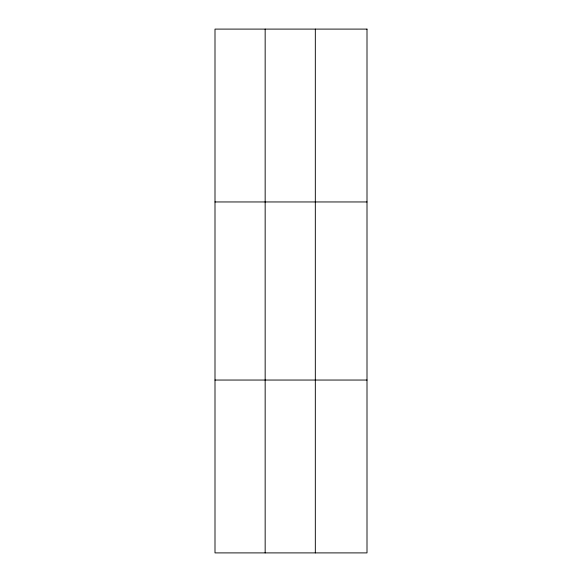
<?xml version="1.0" encoding="UTF-8"?>
<svg xmlns="http://www.w3.org/2000/svg" width="582" height="582" viewBox="0 0 582 582"><rect width="100%" height="100%" fill="white"/><g stroke="black" fill="none" stroke-linecap="round" stroke-linejoin="round"><path stroke-width="0.87" d="M265.159 552.9L265.159 29.1M315.32 552.9L315.32 29.1M214.998 201.954L367.002 201.954M214.998 380.046L367.002 380.046M367.002 29.1L367.002 552.9L214.998 552.9L214.998 29.1L367.002 29.1"/></g></svg>
